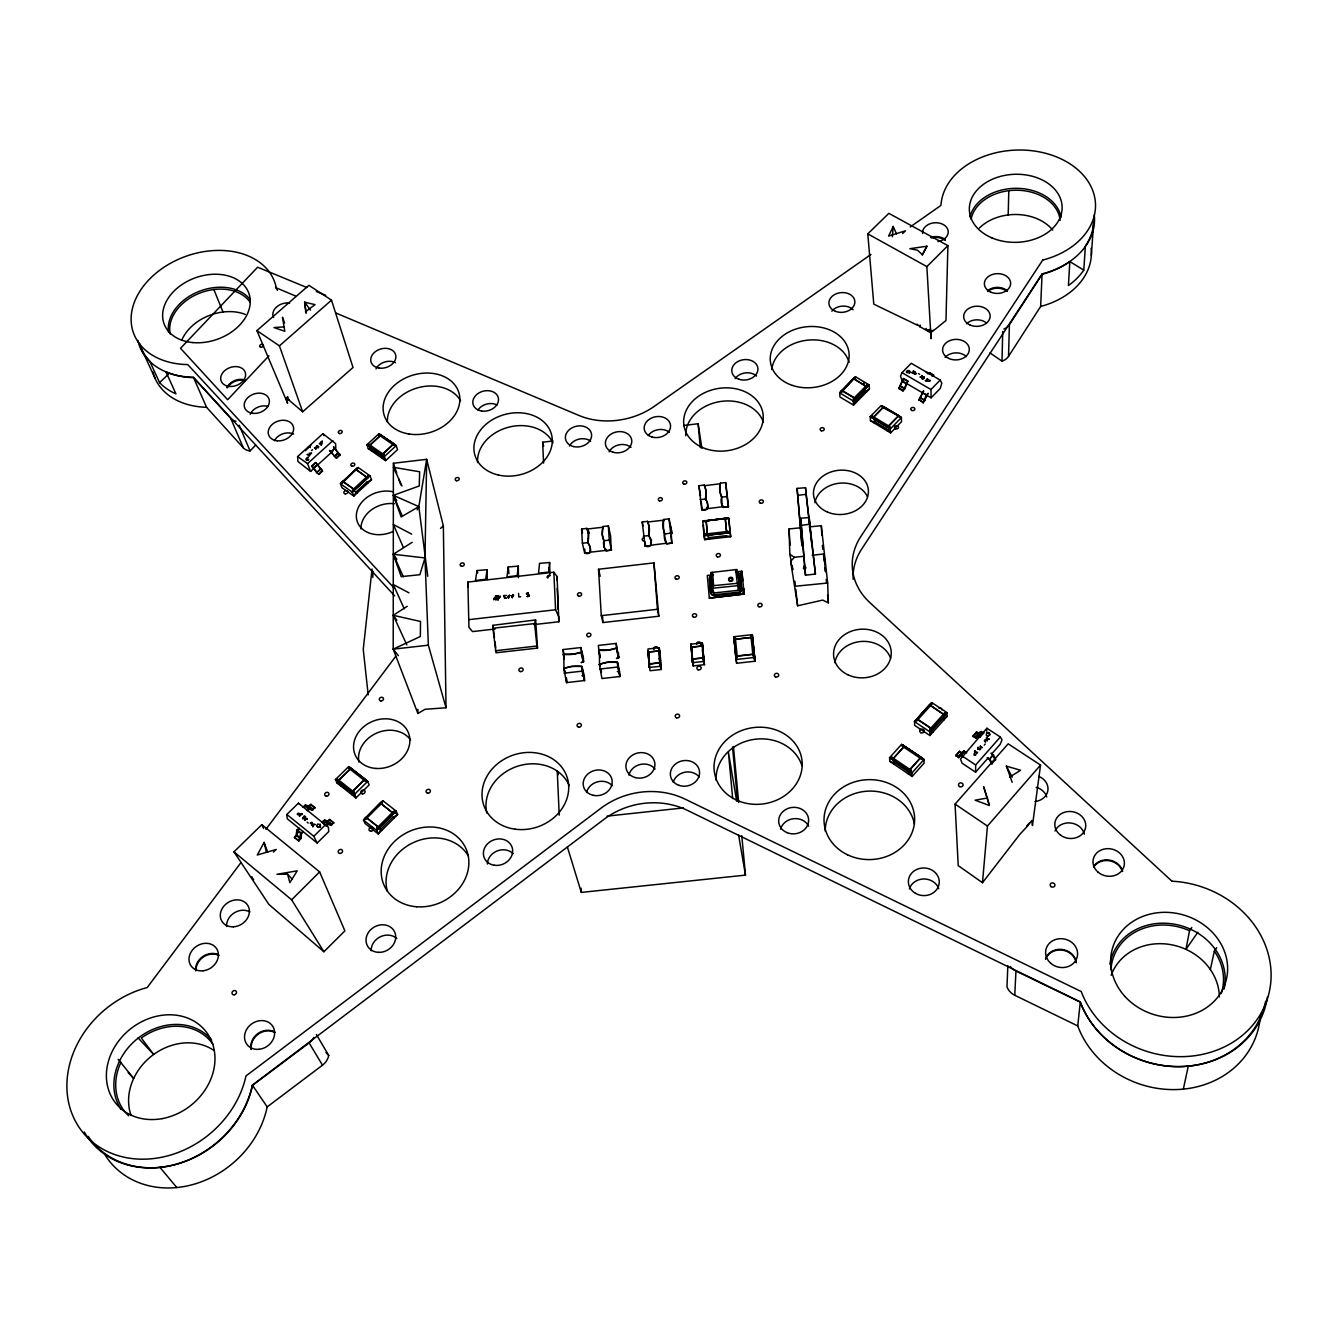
<?xml version="1.0" encoding="UTF-8"?>
<svg xmlns="http://www.w3.org/2000/svg" width="1338" height="1338" viewBox="0 0 1338 1338"><rect width="100%" height="100%" fill="white"/><g stroke="black" fill="none" stroke-linecap="round" stroke-linejoin="round"><path stroke-width="1.5" d="M311.871 822.502L311.905 824.777C311.587 826.282 313.694 820.194 310.199 823.372L312.139 822.552M315.099 447.461C315.768 451.107 316.437 446.675 314.53 447.862M398.406 655.704L393.205 649.164L393.389 463.266L426.671 459.319L443.346 525.867L446.022 707.769L425.049 709.291L417.874 713.489L393.205 649.164L420.349 636.503L420.517 621.468L393.238 615.313L406.836 644.916M692.532 658.597L693.134 665.939L704.474 664.668L702.283 642.892L690.977 644.163L692.532 662.628L704.189 661.424M737.004 573.216L737.004 569.486L710.963 572.53L712.368 592.065L713.957 592.951L738.409 590.309L739.814 588.971L737.807 571.477L739.529 587.466L738.208 574.219L740.048 574.203L741.62 590.108L739.111 592.082L712.903 594.925L710.695 592.818L709.608 577.063L711.699 575.29M887.796 427.157L872.878 417.908L883.816 406.702L898.701 415.616L887.796 427.157L872.878 417.908L883.816 406.702M557.06 580.441L557.076 576.494L553.848 572.212L467.865 582.08L468.919 627.238L472.465 631.586L495.093 629.011M372.817 577.464L372.867 571.008M492.936 628.241L492.953 625.314L535.618 619.946L537.542 648.094L495.963 652.777L492.936 628.241L534.598 623.575L535.618 619.946M706.146 520.817L725.229 518.274L726.701 533.109L707.434 534.999L706.146 520.817L725.229 518.274L726.701 533.109M304.512 819.926L307.155 819.057L305.198 819.274L304.964 820.428M649.064 664.166L648.194 652.024L659.483 650.92L660.336 662.711L649.064 664.166L648.194 652.024L659.483 650.92M493.772 598.788C493.321 602 495.344 596.096 494.107 598.337M898.835 388.505L903.535 378.47L907.85 381.129L904.889 388.672L902.999 390.947L898.835 388.505L903.535 378.47M660.37 666.324L661.323 669.485L659.734 663.999L659.249 647.726L647.977 648.997L650 670.739L661.323 669.485L659.935 651.054L660.169 654.265M986.591 731.133L986.909 728.24L1000.322 737.021L1002.045 739.78L1000.155 744.346L991.96 753.629M983.765 732.856L981.758 732.639L975.837 738.225L973.06 735.95L976.606 731.97L978.697 733.124L980.971 731.535L983.765 732.856L980.068 737.104L978.429 736.619M909.037 770.855L892.496 759.365L904.521 746.069L921.012 757.208L909.037 770.855L892.496 759.365L904.521 746.069M649.599 665.019L648.679 652.308L649.298 667.445L661.072 666.24M989.986 352.931L1002.011 361.143L1002.714 331.506M712.368 592.065L710.963 572.53L712.334 575.909L709.608 577.063M920.059 325.502L919.758 326.572L917.065 324.197L917.082 325.05L873.781 304.144L867.793 233.866L888.85 213.344L947.906 245.623L945.966 320.602C941.618 323.612 932.051 332.945 929.458 332.092L927.97 331.255A1.923 1.472 -3.1 0 0 929.057 331.289L930.646 329.148M1008.2 214.933L1008.802 190.682M1002.011 361.143A12.912 9.918 -1.3 0 0 1008.534 356.36L1009.404 324.666L1042.068 274.307A76.199 56.112 -1.7 0 0 1069.831 261.579L1068.426 285.546A75.229 55.811 -1.6 0 0 1083.78 270.125L1085.386 246.041A76.199 56.112 -1.7 0 0 1093.664 221.673M692.264 659.049L703.554 657.895L702.55 646.087L703.554 657.895L692.264 659.049L691.228 647.207L702.467 645.936L691.228 647.207M534.146 624.562L558.832 621.769L557.076 576.494M919.758 326.572L920.159 325.167L920.059 326.74L926.849 330.603L926.481 329.683L929.074 330.453L930.228 329.198M1007.849 965.568L1006.979 986.825A15.471 13.999 11.4 0 0 1014.773 995.271L1077.742 1025.928A94.965 84.177 18.5 0 0 1178.46 1089.483A94.965 84.177 18.5 0 0 1260.279 1016.98M307.205 454.703L309.546 454.669L308.978 456.107L309.847 455.171L307.339 454.368M599.993 665.889A32.179 2.709 83.7 0 0 599.541 664.568L600.16 664.1A32.279 27.329 -13.8 0 1 616.617 662.26L617.42 662.561A32.196 2.459 83.7 0 1 619.461 671.275L618.842 671.726A32.079 27.228 -13.8 0 0 617.336 671.576M1008.534 356.36L1040.646 306.469L1042.068 274.307M933.606 375.008L933.556 375.861L929.425 372.583L933.606 375.008L932.151 376.246M1014.773 995.271L1015.943 971.02A15.788 14.216 10.4 0 1 1010.223 966.471M1026.731 825.763L1028.136 825.395L1019.606 834.611L982.477 882.712L958.225 865.636L955.064 804.105L1008.166 743.828L1040.546 765.068L1032.468 825.513L1031.765 820.512L1029.19 824.074A2.241 1.957 6.3 0 0 1029.19 823.138M651.171 542.91L651.389 539.314M974.047 754.833L974.064 754.565M930.412 703.721L931.583 704.49L930.412 703.721L931.766 702.601L914.523 721.65L929.793 731.802L929.977 729.126L944.511 713.003L947.053 712.652L947.087 716.399L929.877 735.515L914.64 725.363L914.523 721.65L915.878 719.76L917.048 720.546L931.583 704.49L931.766 702.601L947.053 712.652L929.793 731.802L929.877 735.515L931.884 730.832L942.738 718.757L943.926 719.911M299.344 815.762C299.561 813.855 299.879 818.421 299.679 815.243M302.672 818.438C303.04 816.481 303.09 821.164 303.007 817.936M504.543 598.303L506.349 598.153L504.543 598.186M925.695 394.66L931.114 397.821L930.964 389.525L940.196 380.092L911.228 363.284L902.013 372.666L900.524 376.179L902.264 380.945M1091.34 255.24L1093.631 222.576M854.313 377.684L855.35 378.303L854.313 377.684L855.601 376.848L839.679 392.87L853.259 400.982L853.443 398.657L866.857 385.11L869.182 384.876L869.399 389.057L853.527 405.13L839.963 397.018L839.679 392.87L840.9 391.181L841.953 391.8L855.601 376.848L869.182 384.876L853.259 400.982L853.527 405.13L855.4 401.534L853.443 398.657M892.362 236.776L893.199 226.473L896.51 233.933M982.477 882.712L987.444 826.064L1040.546 765.068M549.617 562.495L548.764 572.045L538.528 573.249L539.532 563.365L549.617 562.495L549.901 574.102M984.617 740.499L985.588 742.138C981.741 738.944 989.535 741.018 986.775 740.182M335.805 448.464L335.587 443.597L322.893 433.696L297.605 456.576L297.906 461.476L310.6 471.411L315.049 467.363M320.367 826.834L320.016 824.241L320.367 826.834L318.059 827.486L316.955 825.529L318.277 824.007A1.856 1.572 -26.9 0 0 316.939 825.998A1.856 1.572 -26.9 0 0 318.845 827.118A1.856 1.572 -26.9 0 0 320.518 825.329M508.741 598.17L508.172 597.116L509.945 595.51M512.471 597.735L511.902 596.681L513.675 595.092M722.453 505.613A30.573 24.636 -7.7 0 0 722.905 506.734L707.25 508.691A30.623 18.08 -4.9 0 0 705.795 499.409L705.695 498.455A30.657 24.636 -10.1 0 0 704.507 485.711L720.229 483.737A30.607 18.214 -6.3 0 0 719.978 484.624M841.769 390.746L853.477 378.604L867.091 386.983L855.35 398.523L841.769 390.746L853.477 378.604L867.091 386.983M1077.742 1025.928L1080.284 1002.078L1015.943 971.02M286.834 814.474L287.235 818.722L317.19 843.024L328.73 831.6L328.462 827.369L298.407 803.168L286.834 814.474L313.828 836.267L317.19 843.024M504.275 596.163L504.761 595.443L504.794 596.731M372.048 569.001L363.25 649.432L368.184 694.84M503.69 596.547L503.941 595.46L503.79 596.731M720.262 483.587L720.195 483.737A30.757 24.72 -7.7 0 0 721.433 496.615L721.55 497.569A30.724 18.147 -6.3 0 0 722.905 506.885L723.022 507.002M294.828 837.889L297.053 835.246L299.043 828.172L296.802 830.145L296.15 835.297L294.427 837.32L298.725 841.067L300.983 838.458L301.635 833.29L303.174 831.433L300.749 833.323L298.725 841.067M518.308 566.108L517.187 575.674L506.968 576.862L508.239 566.961L518.308 566.108L518.425 577.715M493.772 599.223L494.391 598.253M703.136 649.448L702.851 646.237L702.968 659.166L704.474 664.668L703.119 657.41M989.401 739.145L986.273 738.175L986.959 737.288L986.541 739.061L989.317 739.446M381.28 801.914L382.3 802.716L381.28 801.914L382.969 800.743L363.535 820.077L376.714 830.547L377.082 827.854L393.472 811.48L396.165 811.096L397.654 814.558L378.253 833.959L365.107 823.522L363.535 820.077L364.906 818.204L365.926 819.007L382.3 802.716L382.969 800.743L396.165 811.096L376.714 830.547L378.253 833.959L380.828 829.577L377.082 827.854M356.644 468.4L357.564 469.036L356.644 468.4L358.183 467.514L340.471 483.787L352.346 492.167L352.68 489.825L367.616 476.06L370.074 475.793L371.479 479.74L353.801 496.08L341.943 487.718L340.471 483.787L341.725 482.115L342.628 482.75L358.183 467.514L370.074 475.793L352.346 492.167L353.801 496.08L356.142 492.417L352.68 489.825M487.065 569.704L485.661 579.304L475.475 580.475L477.014 570.557L487.065 569.704L487.283 579.571M509.577 595.377L507.871 596.664L509.577 595.377L508.507 596.112M513.29 594.942L511.601 596.23L513.29 594.942L512.237 595.694M974.984 751.287L976.205 751.906M508.356 598.069L509.109 596.246M512.086 597.634L512.839 595.811M737.857 594.223L742.724 593.671L743.594 588.302L744.162 594.055L709.324 598.153L707.284 575.44L713.388 574.704M914.272 373.67L916.547 373.386L915.159 374.255C912.165 373.837 916.965 370.927 914.523 372.583M427.725 576.277L418.827 506.6L426.671 459.319L424.982 557.946L428.361 645.184L446.022 707.769M603.923 540.769L603.973 546.807L606.131 550.754L611.499 550.052L609.242 540.117L608.355 525.934L603.037 526.503L602.267 534.715L603.923 540.769L609.242 540.117M916.798 719.125L929.509 704.808L944.795 715.161L932.068 728.976L916.798 719.125L929.509 704.808L944.795 715.161M1191.79 927.485L1189.532 930.746L1185.953 949.361L1197.845 932.218M602.669 528.41L603.037 526.503M705.527 499.057L706.012 490.745L704.223 485.042L698.938 485.711L701.748 509.761C709.792 512.404 708.354 502.837 705.527 499.057L700.209 499.643M924.441 377.299L923.488 376.714L924.324 377.483M928.037 379.373L927.067 378.788L927.903 379.557M986.909 728.24L960.433 759.114L962.189 763.262L975.569 772.193L975.653 764.985L1000.322 737.021M707.685 506.55L707.133 509.209L701.748 509.761M648.596 535.601L649.214 527.155L647.542 521.352L642.207 522.004L645.15 546.172C653.345 548.848 651.589 539.264 648.596 535.601L643.244 536.187M526.336 593.554C529.112 596.781 528.845 595.276 526.637 594.156M1183.344 1089.115L1188.278 1066.135M1210.355 969.548L1214.335 951.134L1216.71 947.705M587.7 542.643L588.469 534.197L586.897 528.376L581.595 529.045L582.381 543.228L584.656 553.129C593.135 556.006 590.694 546.071 587.7 542.643L582.381 543.228M720.346 483.169L719.861 491.23L721.7 497.167L722.119 505.664L723.172 507.37L728.524 506.667L725.648 482.583L720.346 483.169L719.811 485.109M663.28 521.385L663.732 519.462L669.067 518.893L670.94 528.828L671.81 543.128L666.709 543.746C664.033 536.287 662.762 527.607 663.732 519.462M906.528 372.064L908.736 370.977L910.074 372.516L908.837 373.068A1.689 1.305 -3.4 0 0 909.807 371.446A1.689 1.305 -3.4 0 0 907.85 370.593A1.689 1.305 -3.4 0 0 906.528 372.064L907.164 372.917L906.662 371.546M650.586 545.603L645.15 546.172M902.999 390.947L907.85 381.129L903.518 379.256M590.058 552.611L584.656 553.129M975.736 752.274L974.85 751.471M979.265 748.444L978.479 749.012L978.045 747.842M564.084 659.433L562.93 649.566L580.792 647.559L583.284 656.991L583.435 661.858L581.328 662.628M599.993 657.61L598.303 645.434L616.199 643.427L618.658 657.761L616.55 658.53M918.989 400.346L923.672 390.847L918.922 399.61L923.203 402.805L928.221 393.322L926.281 394.861L923.203 402.805M703.671 659.082L703.888 661.357L702.283 642.892L702.968 659.166M924.006 378.403L921.798 378.386L922.467 378.888M927.585 380.494L925.562 380.661M565.456 673.365A32.145 3.194 83.7 0 0 564 668.682L563.766 654.366A31.66 26.258 -14.5 0 0 580.307 652.543L581.11 652.827A31.56 2.843 83.6 0 0 583.351 661.557L582.749 662.009A31.46 26.175 -14.6 0 1 581.294 662.477M660.437 663.916L660.638 666.19L659.249 647.726L659.734 663.999M599.541 664.568L599.357 650.251A31.677 26.325 -13.3 0 0 615.748 648.412L616.55 648.696A31.577 2.358 83.6 0 0 618.574 657.46L617.972 657.911A31.476 26.225 -13.3 0 1 616.517 658.38M664.668 533.327L664.618 533.16A30.958 25.104 -9.6 0 1 663.581 520.181L647.809 522.021A30.874 25.004 -12.1 0 1 648.779 534.999L648.897 535.953A30.841 17.862 -3.8 0 1 650.686 545.101L650.72 544.934A30.674 24.92 -12.1 0 0 651.338 540.117M318.21 447.377L317.29 446.909M1028.788 823.623L1027.634 825.161M707.217 508.791L707.267 508.54A30.473 24.552 -10.1 0 0 707.501 507.353M713.957 592.951L712.468 588.252L713.572 585.643L712.636 572.38M977.911 748.026L978.797 748.828M303.392 816.899C304.529 814.625 306.92 818.856 305.081 816.381L303.793 816.464M300.063 814.223C301.201 811.949 303.592 816.18 301.752 813.688L300.465 813.788M930.378 329.817C929.542 333.028 924.09 328.328 929.074 330.453M893.199 226.473L888.616 236.073L905.508 230.788L902.565 233.548M499.693 596.932L498.188 599.039L499.693 596.932L498.137 597.116L498.254 599.775L498.137 597.116M922.3 255.023L926.916 246.225L909.84 248.701L917.467 250.189L922.35 254.672L926.916 246.225M417.122 509.845L418.827 506.6L393.355 495.328L401.149 516.953L418.827 506.6M267.684 852.122L264.104 842.438L257.264 855.015L276.213 849.429L273.387 852.055M508.089 597.333L509.544 595.895M511.818 596.899L513.274 595.477M310.416 454C314.045 451.424 308.76 454.167 309.613 453.733M590.493 550.704A30.64 24.837 -14.1 0 1 590.209 551.908L590.108 552.209A30.807 17.795 -2.7 0 0 588.018 542.994L587.85 542.191A30.824 24.904 -14 0 0 587.165 529.045L602.869 527.222A30.891 25.021 -11.6 0 0 603.672 540.218L603.789 541.171A30.858 17.879 -4 0 0 605.846 550.269L605.897 550.102A30.69 24.954 -11.6 0 1 605.478 548.965M369.071 444.433L368.284 445.671L366.93 444.734L378.871 433.796L380.226 434.733L379.172 435.168L378.871 433.796L396.215 445.654L397.553 449.635L385.628 460.64L368.318 448.715L366.93 444.734L369.071 444.433L383.672 454.485L385.628 460.64C381.899 453.398 371.763 452.562 369.071 444.433L368.151 445.27M318.36 447.226L317.725 446.591M321.337 444.551L320.401 444.065M337.812 779.368L336.959 780.723L335.47 779.552L348.7 766.59L350.188 767.744L349.017 768.397L348.7 766.59L367.616 781.392L369.171 784.888L355.958 797.95L337.092 783.065L335.47 779.552L337.812 779.368L353.75 791.929L355.958 797.95C352.145 789.721 341.675 787.647 337.812 779.368L336.791 780.372M872.644 416.335L871.824 417.607L872.644 416.335L889.686 426.521L890.64 432.893L870.453 420.784L870.235 416.653L881.173 405.514L901.394 417.54L901.528 421.687L890.64 432.893L887.73 429.381L874.985 421.738L872.644 416.335L870.235 416.653L890.472 428.762L901.394 417.54L881.893 406.903L882.729 406.05M892.245 757.475L891.342 758.863L892.245 757.475L911.128 770.27L912.131 776.492L889.77 761.322L889.586 757.676L901.578 744.413L903.317 745.233L902.397 746.253L901.578 744.413L923.989 759.499L924.09 763.145L912.131 776.492L908.903 772.294L894.771 762.727L892.245 757.475L889.586 757.676L911.998 772.862L923.989 759.499L922.2 757.927L921.28 758.947L902.397 746.253L903.317 745.233M925.344 380.544L927.318 380.996M1042.687 260.124L860.836 536.521A71.014 58.22 -1.8 0 0 869.917 602.669L1171.887 881.157M663.681 519.897L663.648 519.93A30.791 18.013 -5.1 0 0 663.414 520.9M740.65 572.948L741.854 571.226L735.749 571.978M929.793 731.802L931.164 729.912L929.977 729.126L931.164 729.912M853.259 400.982L854.497 399.293M376.714 830.547L378.102 828.657M352.346 492.167L353.6 490.477M650.586 545.235L666.508 543.245A30.757 25.021 -9.6 0 1 666.023 541.99M240.924 862.642L147.213 987.528A96.152 81.284 -39 0 0 66.883 1086.473A96.152 81.284 -39 0 0 148.133 1159.026A96.152 81.284 -39 0 0 245.991 1075.936L600.929 808.236A75.162 66.766 -14.4 0 1 685.156 799.171L1081.238 991.542A98.56 86.702 17.1 0 0 1195.587 1055.598A98.56 86.702 17.1 0 0 1270.381 964.531A98.56 86.702 17.1 0 0 1172.038 881.207M265.911 829.343L395.847 656.172M984.484 740.867L985.454 739.864M991.609 764.015L989.367 759.415L992.712 755.05L991.04 753.16L993.448 754.883L995.873 759.75M314.764 807.466L312.858 809.055L309.195 808.169L307.255 810.661L309.128 809.306L312.54 810.243L314.764 807.466L310.884 804.355L308.894 805.944L305.265 805.024L302.99 807.165L304.964 806.212L308.643 807.098L312.54 810.243M498.89 597.969L499.643 597.032L498.154 597.183M590.075 552.209L605.98 550.386M603.02 526.938L602.97 526.988A30.724 17.963 -4 0 0 602.769 527.925M753.896 658.513L755.134 661.206L752.274 634.664L750.986 636.219L752.926 655.403L754.599 657.426L755.134 661.206L736.636 663.263L735.833 657.309L737.255 657.142L735.398 637.975L733.86 636.721L733.977 638.126L735.398 637.975L734.027 638.51M321.488 444.4L320.852 443.764M955.834 755.301L958.61 757.592L964.531 752.006L966.688 752.759L964.079 750.886L957.991 756.488L955.834 755.301L959.413 751.287L961.52 752.458M312.038 466.694L315.634 462.563L322.558 471.06L318.879 474.405L316.688 472.649L311.754 465.925L315.634 462.563L322.558 471.06M992.344 763.881L989.852 758.981L993.448 754.883M973.06 735.95L975.168 737.121L978.697 733.124M975.569 772.193L987.862 758.278M992.796 762.66L995.204 759.951L992.712 755.05M957.991 756.488L964.079 750.886M975.753 754.716L974.532 755.318L975.753 754.716L974.215 753.679M984.266 745.115L985.236 744.012M944.695 714.776L932.068 728.976L916.881 718.707M955.917 756.054L959.413 751.287M973.127 736.72L976.606 731.97M975.168 737.121L980.971 731.535M975.837 738.225L979.433 734.194L976.673 732.722M908 773.682L908.92 772.662M910.208 771.29L911.128 770.27L910.225 771.658L911.998 772.862M958.61 757.592L961.035 754.883M893.868 764.098L894.771 762.727M909.004 770.387L921.012 757.208L904.505 746.387M268.905 355.858L227.661 399.728L180.513 348.298L257.632 267.199L306.854 287.536M313.694 468.149L317.139 464.503M331.389 452.027L334.818 448.414L333.413 446.775L340.187 454.953L336.54 458.298L329.549 450.521L336.54 458.298M583.435 661.858L583.284 656.991M298.424 813.303L297.956 813.22M974.582 752.558C976.188 749.23 973.479 751.27 975.168 752.742M977.643 749.113C979.817 745.634 976.339 747.741 978.229 749.297M152.95 372.081A72.737 53.487 -20 0 0 206.554 407.287L243.315 447.829A12.577 9.533 -20.6 0 0 250.072 450.939L255.709 445.069M618.658 657.677L618.457 652.911M809.206 526.904L821.315 525.683L827.67 583.034L828.322 602.853L822.736 600.093L797.615 605.796L790.641 561.274L794.471 557.31L804.322 556.19M931.114 397.821L940.313 388.355L941.818 383.203L940.196 380.092M866.991 386.548L855.35 398.523L841.819 390.278M888.85 427.374L889.686 426.521L888.867 427.792L890.472 428.762M886.91 430.652L887.746 429.782M366.094 817.535L380.293 803.001L393.623 813.638L379.156 827.704L366.094 817.535L380.293 803.001L393.623 813.638M874.166 423.009L874.985 421.738M928.555 381.146L930.328 380.711L929.626 380.059M351.877 792.497L364.99 779.151L351.024 768.229L337.828 781.225L351.877 792.497L337.828 781.225L351.024 768.229M393.372 813.287L379.156 827.704L366.01 817.133M925.344 329.365L926.281 328.412M855.383 401.116L865.418 390.964L866.489 392.001M930.93 332.543L933.104 330.319L930.947 332.092L931.031 338.698L926.866 266.613L947.906 245.623M913.369 370.827L913.285 372.834L911.513 372.482L913.168 372.834L913.77 370.827M887.746 426.638L898.701 415.616L883.816 407.087M380.678 829.226L392.92 816.966L394.091 818.12M323.896 951.736L291.634 899.805L319.631 871.908L261.847 824.66L233.966 851.838L268.905 904.438L323.896 951.736L344.886 930.863L319.631 871.908M923.521 378.018L922.501 378.554L923.12 377.701M926.08 380.644L926.716 379.791M352.73 792.932L353.75 791.929L352.73 792.932L354.386 794.471L367.616 781.392L365.96 779.853L364.956 780.857L349.017 768.397L350.021 767.393M352.479 795.19L353.5 794.187M313.828 836.267L325.418 824.844M340.554 785.791L341.407 784.436M297.856 814.691C296.233 812.166 298.157 816.565 299.177 813.387M313.059 826.834L313.46 824.325L315.333 824.643L313.56 824.308L312.624 826.633M351.71 792.046L364.99 779.151L351.175 768.53M235.973 421.303A12.795 9.6 -20.4 0 1 230.772 418.443L193.575 377.634A73.975 53.838 -19.8 0 1 165.996 371.897L175.93 393.874A73.055 53.587 -19.9 0 1 159.59 382.651L168.454 374.138M381.966 455.104L393.824 443.764L381.012 434.984L369.087 445.989L381.966 455.104L369.087 445.989L381.012 434.984M318.845 446.608L317.909 448.029L318.277 446.206M321.906 443.647L321.036 445.203L321.404 443.38M301.669 814.089L300.849 815.11M304.997 816.765L304.178 817.802M342.812 481.647L355.741 469.337L367.749 477.95L354.57 489.691L342.812 481.647L355.741 469.337L367.749 477.95M334.634 456.241L338.246 452.846M367.515 477.532L354.57 489.691L342.729 481.195M320.635 468.986L316.989 472.364L311.754 465.925M726.584 518.04L726.701 519.144L726.584 518.04L728.708 518.207L730.13 532.708L704.056 535.718L705.946 533.962L727.905 531.437L730.13 532.708L730.699 536.672L704.691 539.666L704.056 535.718L702.734 521.201L728.708 518.207L730.699 536.672L725.748 535.702L709.307 537.592L705.946 533.962L706.113 535.484L705.946 533.962M382.752 455.338L383.672 454.485L382.752 455.338L384.257 456.676L396.215 445.654L394.71 444.316L393.79 445.169L379.172 435.168L380.092 434.332M382.434 458.432L383.337 457.596M356.008 492.033L367.181 481.713L368.234 482.734M331.423 451.458L335.102 448.079M371.496 450.906L372.282 449.668M310.6 471.411L307.556 463.634L332.861 440.62M318.009 464.671L332.844 451.157M322.324 470.357L318.879 474.405M336.323 457.579L339.969 454.268M307.171 448.682L310.868 445.32M311.52 450.588L312.523 449.685M321.22 441.808L322.358 441.289L321.22 441.808L322.358 442.61M316.688 472.649L320.401 469.27M440.52 528.426L443.346 525.867M310.316 447.494L308.827 446.641L305.532 450.739M381.815 454.619L393.824 443.764L381.146 435.352M314.079 468.016L317.808 464.654M334.349 456.542L338.029 453.214L340.187 454.953M312.189 824.425L311.336 824.944M287.018 398.49L289.359 400.112L286.198 397.721L302.672 411.786L353.015 367.482L331.49 300.147L308.877 285.329L256.913 330.603L287.586 403.34L286.198 397.721L287.018 398.49L287.503 396.566L288.071 397.553M302.672 411.786L279.425 345.873L331.49 300.147M981.724 747.825C979.901 744.948 980.47 747.373 982.293 747.34M324.549 820.094L331.74 824.158L333.63 822.586L329.717 819.425L327.777 821.014L324.549 820.094L321.789 821.967L326.154 825.797L328.027 824.459L331.389 825.362L333.63 822.586M945.682 713.79L944.511 713.003L945.698 714.158L947.053 712.652M929.425 372.583L927.936 373.804L926.13 371.88L930.378 374.339M308.643 807.098L310.884 804.355M326.154 825.797L321.789 821.967L327.442 822.184L329.717 819.425M252.397 1085.118L603.956 819.358A74.527 66.398 -14.5 0 1 687.481 810.393L1080.134 1001.844M105.267 1155.279A92.707 79.076 -40 0 0 194.88 1183.963A92.707 79.076 -40 0 0 267.182 1106.911L322.508 1065.182A15.253 13.347 -35.8 0 0 328.747 1055.498L316.387 1034.491M88.275 1136.414A94.63 80.23 -39.3 0 0 179.593 1163.358A94.63 80.23 -39.3 0 0 252.531 1085.335L309.128 1042.904A15.554 13.531 -35 0 0 313.945 1037.368M305.415 311.821L315.049 304.646L304.646 302.171L306.051 313.393M396.165 811.096L394.643 812.618L393.472 811.48L397.654 814.558L393.071 817.317M870.954 254.471L654.065 406.501A65.244 50.309 -11.3 0 1 578.969 415.466L335.721 312.941M910.225 226.942L940.965 205.4A77.303 56.648 -1.8 0 1 1012.18 150.291A77.303 56.648 -1.8 0 1 1093.966 194.278A77.303 56.648 -1.8 0 1 1042.787 260.057M325.803 825.145L328.496 823.271M867.91 385.729L866.857 385.11L867.927 386.147L869.182 384.876M407.22 606.298L393.238 615.313L396.851 620.23M979.884 749.865L980.687 748.812L979.433 749.497M976.824 753.311L977.626 752.257L976.389 752.943M403.307 576.812L393.305 554.266L424.982 557.946L419.864 574.721L401.216 576.628L393.305 554.266L412.171 542.325M942.755 719.125L947.087 716.399L943.691 714.158M710.679 597.3L709.324 598.153L744.162 594.055L741.854 571.226L742.841 580.809M1009.538 777.144L1020.576 770.253L1006.393 766.139L1012.18 782.295M915.259 372.148L914.172 373.302M584.338 675.924L584.539 680.624L581.829 666.441L571.393 666.391L563.783 668.465L566.559 682.614L584.305 680.557M865.435 391.382L869.399 389.057M368.535 476.696L367.616 476.06L370.074 475.793M367.314 482.098L371.479 479.74M320.117 443.095L319.264 443.815L320.418 443.229M316.989 445.922L316.169 446.457L317.29 446.056M923.655 378.855L922.484 378.888M987.628 732.505L986.39 733.124L988.966 732.99L989.769 734.98L987.544 736.268L986.156 734.713A1.89 1.622 2.7 0 0 988.481 735.649A1.89 1.622 2.7 0 0 989.735 733.759A1.89 1.622 2.7 0 0 987.628 732.505L988.966 732.99M340.471 483.787L342.628 482.75L341.725 482.115M839.679 392.87L841.953 391.8L840.9 391.181M691.144 646.204L690.977 644.163L692.532 662.628L692.315 660.353M307.64 460.038L308.794 459.503L306.653 460.356L306.302 458.733L308.409 457.646C308.158 455.924 305.097 459.653 306.653 460.356M363.535 820.077L365.926 819.007L364.906 818.204M929.392 381.33L929.609 381.263M914.523 721.65L917.048 720.546L915.878 719.76M583.569 661.758L580.792 647.559M527.841 592.801C524.981 592.483 532.959 596.397 527.122 596.514M402.387 516.284L393.355 495.328L419.262 485.962L419.647 471.779L393.389 467.296L402.019 485.962M709.307 537.592L704.691 539.666L703.37 525.165M599.357 664.334L606.967 662.26L617.437 662.31L619.946 676.526L601.933 678.517L599.357 664.334L599.876 666.458M704.056 535.718L706.046 535.083M922.467 375.995C919.423 377.299 921.882 377.032 921.966 375.61M985.738 739.847L987.394 740.884M581.077 652.208L573.45 654.065L563.114 654.215M616.199 643.427L616.534 648.06L608.907 649.934L598.538 650.101M301.502 813.972L300.498 814.708M304.83 816.648L303.826 817.401M647.676 521.753L647.843 521.853A30.707 17.946 -3.8 0 1 648.361 522.656M587.031 528.778L587.215 528.878A30.674 17.879 -2.7 0 1 589.322 533.344M987.628 797.966L975.101 800.191L989.3 805.476L983.664 786.761L989.468 805.142M671.81 543.128L669.067 518.893M728.524 506.667L723.172 507.37L722.47 505.781M611.499 550.052L606.131 550.754L605.512 549.132M672.094 543.077L666.709 543.763L666.04 542.141M735.766 656.473L754.247 654.115L752.474 637.289L734.094 639.397L735.766 656.473L734.094 639.397L752.474 637.289M726.567 532.641L707.434 534.999L706.146 520.415M721.7 497.167L727.019 496.515M797.682 495.344L806.078 494.324L805.509 487.718L797.097 488.387L801.964 545.687L797.097 488.387M670.221 533.076L664.735 534.13A30.925 17.929 -5.1 0 0 666.424 543.295L666.558 543.395M805.476 575.189L801.278 525.316L809.741 524.295L809.172 517.572L800.693 518.241L805.476 575.189L815.427 574.052L806.078 494.324M543.579 463.065L542.659 442.209L553.012 440.971M683.601 425.484L698.118 423.761L701.898 448.364M728.708 518.207L702.734 521.201L704.825 521.686L704.725 520.566M598.538 569.252L653.931 562.897L658.814 616.233L602.92 622.555L601.28 615.664L598.538 569.252L600.177 576.26M812.199 555.287L824.007 553.932L825.546 571.594M497.552 596.815L497.502 595.795L495.378 596.046L495.478 599.658M497.552 597.183L497.619 599.859L497.569 597.25M520.75 596.765L518.743 596.999L518.609 593.386M468.635 619.661L555.588 609.777L558.983 617.286M739.078 589.991L742.322 589.623M601.28 615.664L657.443 609.292L658.814 616.233M495.394 650.736L536.906 646.02L537.542 648.094M393.205 649.164L428.361 645.184M736.636 663.263L733.86 636.721L752.274 634.664L754.599 657.426L736.067 659.5L737.255 657.142L735.833 657.309M752.408 636.068L750.986 636.219L752.458 636.436L752.274 634.664M648.077 650.786L649.298 667.445L649.114 665.187M659.366 649.532L659.249 647.726M702.417 644.699L702.283 642.892M691.846 650.72L690.977 644.163M564.067 673.181L582.03 671.158L584.539 680.624M599.675 669.05L617.688 667.026L619.946 676.526M754.364 655.235L752.926 655.403L754.364 655.235L754.599 657.426M619.695 671.793L619.711 676.459M753.277 657.159L754.699 656.991M607.017 816.13L683.467 807.918M567.362 846.937L581.311 892.413L745.483 875.119L741.787 835.698M649.064 663.882L660.336 662.711L659.4 650.753M712.468 588.252L738.359 585.592L739.814 588.971M735.766 656.005L754.247 654.115M791.36 561.927L789.838 554.333L789.019 528.945L801.128 527.724M794.822 586.278L827.67 583.034M713.572 585.643L737.322 583.318L738.409 590.309M527.155 596.514C532.808 596.296 524.362 593.018 528.343 592.701M284.007 326.907L273.956 327.542L284.81 331.289L282.502 317.29L284.609 322.976M287.57 874.166L276.933 874.283L297.203 870.854L289.844 882.645L287.57 874.166L292.37 879.384M310.667 453.983L309.195 453.181M506.048 595.326L506.416 595.477M728.023 532.557L727.905 531.437L728.023 532.557L730.13 532.708M926.448 380.778L927.1 380.109M367.616 781.392L364.956 780.857L365.96 779.853M923.989 759.499L921.28 758.947L922.2 757.927M396.215 445.654L393.79 445.169L394.71 444.316M901.394 417.54L898.935 417.021L899.772 416.168M742.724 593.671L744.162 594.055M870.453 420.784L875.002 422.156M368.318 448.715L372.416 450.053M870.235 416.653L871.807 417.188M889.77 761.322L894.788 763.078M337.092 783.065L341.575 784.787M316.303 291.45L325.77 295.363M276.33 287.904L295.497 295.982M889.586 757.676L891.325 758.495M902.18 381.113L906.512 383.203M922.384 392.937L926.766 395.061M989.852 758.981L987.21 757.676L989.367 759.415M411.686 534.146L393.339 524.529L403.273 547.259M408.976 592.851L393.272 584.522L404.227 608.757M959.497 752.023L962.239 753.528M867.793 233.866L926.866 266.613M961.169 756.037L962.825 756.957L960.45 754.966M920.36 397.854L924.608 400.246M977.359 735.566L980.068 737.104M900.19 386.046L904.371 388.455M918.52 373.603L919.658 374.272M902.013 372.666L930.964 389.525M922.016 392.369L926.281 394.861M905.876 383.053L922.099 392.552M918.922 399.61L923.12 402.086M900.708 386.197L904.889 388.672M898.751 387.752L902.916 390.211M901.595 381.062L905.793 383.554M920.862 398.038L925.093 400.547M855.4 401.534L856.454 402.153M1069.915 261.629L1083.78 270.125M789.838 554.333L794.471 557.31M931.884 731.2L933.054 731.97M962.239 756.003L975.653 764.985M256.913 330.603L279.425 345.873M955.064 804.105L987.444 826.064M366.93 444.734L384.257 456.676M297.605 830.463L301.635 833.29M356.142 492.417L357.062 493.053M297.605 456.576L307.556 463.634M304.964 806.212L309.128 809.306M323.813 821.348L328.027 824.459M308.894 805.944L312.858 809.055M296.15 835.297L300.08 838.408M335.47 779.552L354.386 794.471M380.828 829.577L381.848 830.38M327.777 821.014L331.74 824.158M311.135 805.075L315.015 808.202M329.951 820.161L333.881 823.305M305.265 805.024L309.195 808.169M327.442 822.184L331.389 825.362M307.121 822.168L308.192 823.021M296.802 830.145L300.749 833.323M297.053 835.246L300.983 838.458M294.427 837.32L298.324 840.498M233.966 851.838L291.634 899.805M298.407 803.168L299.812 804.372M737.773 572.263L740.048 574.203M929.977 729.126L931.884 730.832M325.954 1052.521L328.747 1055.498M138.098 1037.937L153.669 1054.461L141.31 1038.02A55.51 47.064 -39.1 0 1 213.043 1044.426M118.179 1059.311L133.683 1078.461L128.18 1072.541M394.442 588.369L187.755 364.588A75.028 54.34 -19.8 0 1 131.509 313.36A75.028 54.34 -19.8 0 1 202.54 251.879A75.028 54.34 -19.8 0 1 276.28 287.837M193.341 377.333L394.643 595.845M704.357 485.46L704.457 485.577A30.49 18.163 -4.9 0 1 704.992 486.363M159.958 1167.355L176.783 1187.542M586.897 528.376L587.75 529.447M647.542 521.352L648.345 522.422M310.466 310.098L304.646 302.171L305.984 312.373M393.305 554.266L396.851 559.334M704.223 485.042L704.975 486.146M252.531 1085.335L267.182 1106.911M334.818 448.414L338.029 453.214M393.355 495.328L396.734 500.395M322.893 433.696L324.097 435.603M309.128 1042.904L322.508 1065.182M1006.393 766.139L1012.214 777.177M141.376 348.566L155.074 378.32M159.59 382.651L149.488 360.658A73.975 53.838 -19.8 0 1 139.537 343.381M261.847 824.66L263.536 828.456M193.575 377.634L206.554 407.287M230.772 418.443L243.315 447.829M239.218 425.283L250.072 450.939M213.863 289.526L222.994 312.005M393.389 463.266L396.734 473.083M398.741 478.971L400.748 484.858M558.398 774.585L557.244 770.705L559.217 815.177M616.534 648.06L618.792 657.66M477.014 570.557L477.716 572.932M564.402 670.589L565.037 672.847M508.239 566.961L508.975 573.651M562.93 649.566L563.934 653.345M542.659 442.209L543.663 446.24M790.641 561.274L792.531 569.202M669.937 523.375L672.345 533.494M264.104 842.438L266.446 852.273M581.595 529.045L582.515 532.992M608.355 525.934L610.596 535.802L611.215 550.102M659.467 654.349L660.052 662.226M792.129 565.723L792.899 569.52M642.207 522.004L642.976 525.985M693.552 662.511L693.134 665.939L691.579 647.508M702.433 649.532L702.768 653.429M738.576 834.828L745.483 875.119M736.669 801.178L728.39 752.056L732.672 798.535M698.938 485.711L700.493 495.796M733.86 636.721L734.445 640.534M725.648 482.583L728.24 506.717M811.815 544.549L805.509 487.718M815.427 574.052L809.172 517.572M804.054 565.673L804.539 569.704M735.632 569.603L737.322 583.318M492.953 625.314L494.475 637.657M494.993 641.755L495.746 647.927M822.335 545.335L822.82 549.366M823.539 555.404L824.258 561.458M824.977 567.496L825.462 571.527M534.598 623.575L536.906 646.02M794.889 581.21L795.341 585.308M795.792 589.406L797.615 605.796M566.978 682.581L566.325 677.914L566.559 682.614M725.798 536.103L725.915 537.224M701.296 502.018L702.065 509.711M733.425 746.47L738.676 802.482M732.538 747.206L737.572 801.044M709.374 537.993L709.475 539.114M698.118 423.761L700.309 447.578M826.232 579.404L826.583 583.318M827.62 595.042L828.322 602.853M800.693 518.241L801.278 525.316M645.167 542.191L645.485 546.121M653.931 562.897L657.443 609.292M789.019 528.945L790.089 545.185M467.865 582.08L468.183 587.114M584.739 549.165L584.99 553.079M602.585 616.801L602.92 622.555M617.437 662.31L617.688 667.026M821.315 525.683L821.816 535.518M581.11 888.231L581.311 892.413M557.244 588.536L558.23 609.292M558.632 617.604L558.832 621.769M553.848 572.212L555.588 609.777M581.829 666.441L582.03 671.158M497.502 595.795L497.535 596.731M496.03 595.962L496.147 600.026M417.857 709.324L417.874 713.489M564 668.682L564.603 668.231A32.263 27.262 -15.2 0 1 581.026 666.391L581.829 666.692A32.162 2.96 83.7 0 1 584.087 675.372L583.468 675.824A32.045 27.161 -15.3 0 0 581.98 675.673M1265.648 1001.159A96.988 85.532 17.5 0 1 1178.561 1066.637A96.988 85.532 17.5 0 1 1080.284 1002.078A97.674 86.134 17.5 0 0 1181.354 1066.57A97.674 86.134 17.5 0 0 1267.42 997.061M1110.958 969.899A56.865 50.158 17.3 0 1 1189.532 930.746M1214.335 951.134A56.865 50.158 17.3 0 1 1221.26 993.515M1045.614 959.145A15.905 14.266 12.5 0 1 1061.904 950.08A15.905 14.266 12.5 0 1 1076.254 962.674M1093.782 866.89A15.638 13.648 11.1 0 1 1109.286 860.769A15.638 13.648 11.1 0 1 1122.348 871.406M1111.142 975.352A55.995 49.573 18 0 1 1172.138 944.896A55.995 49.573 18 0 1 1219.37 996.977M128.665 1115.808A55.51 47.064 -39.1 0 1 120.955 1062.305M251.327 1049.176A15.638 13.531 -36.3 0 1 258.234 1034.157A15.638 13.531 -36.3 0 1 274.641 1032.401M196.017 970.418A15.287 12.912 -34.2 0 1 203.66 956.837A15.287 12.912 -34.2 0 1 219.064 955.483M131.057 1115.424A54.657 46.562 -39.6 0 1 151.947 1055.749A54.657 46.562 -39.6 0 1 214.314 1050.715M1091.106 248.316A74.895 55.711 -1.5 0 1 1040.646 306.469M1009.404 324.666A13.146 10.002 -1.5 0 1 1003.901 329.064M971.104 219.198A44.773 32.998 -1.8 0 1 1017.114 190.23A44.773 32.998 -1.8 0 1 1060.097 220.419M931.683 237.98A12.761 9.5 -3.4 0 1 945.247 240.472M987.645 291.483A13.062 9.868 -1.7 0 1 1006.996 291.416M979.399 228.029A44.204 32.814 -1.6 0 1 1052.755 230.119M170.227 333.982A43.468 31.66 -19.8 0 1 199.563 293.189A43.468 31.66 -19.8 0 1 250.223 302.371M227.46 387.803A12.711 9.483 -20.2 0 1 244.854 380.644M181.751 340.27A42.933 31.51 -19.9 0 1 245.356 314.43M563.9 657.443A31.543 3.094 83.6 0 1 563.348 654.834M600.862 669.268A32.179 2.709 83.7 0 1 601.481 672.178M600.16 657.142A31.56 2.609 83.6 0 1 598.738 650.703M736.987 572.948A4.198 3.462 -8.3 0 1 740.566 575.925L741.888 589.172A4.215 3.479 -8.3 0 1 738.058 593.119L715.061 595.728A4.198 3.479 -9.1 0 1 710.562 592.734L709.357 579.488A4.181 3.445 -9.1 0 1 712.284 575.775M252.313 1085.252A95.316 80.782 -39.3 0 1 175.947 1164.294A95.316 80.782 -39.3 0 1 84.294 1131.998M193.241 377.283A74.493 54.189 -19.8 0 1 137.881 340.37M275.528 287.068A74.493 54.189 -19.8 0 1 277.418 290.313M1094.25 214.766A76.734 56.48 -1.7 0 1 1042.168 273.889L861.622 549.165A70.446 57.952 -1.7 0 0 853.159 579.287M121.139 1109.486A57.116 48.436 -39.1 0 1 138.583 1037.786A57.116 48.436 -39.1 0 1 211.588 1039.91M1109.904 964.246A58.521 51.613 17.2 0 1 1176.905 924.675A58.521 51.613 17.2 0 1 1224.153 988.949M251.109 1049.444A15.655 13.531 -36.3 0 1 257.782 1033.622A15.655 13.531 -36.3 0 1 274.859 1032.15M1045.547 958.811A15.922 14.266 12.5 0 1 1062.054 949.445A15.922 14.266 12.5 0 1 1076.404 962.524M195.716 970.936A15.287 12.912 -34.2 0 1 202.59 956.67A15.287 12.912 -34.2 0 1 218.429 954.747M371.161 950.766A15.153 13.229 -29.1 0 1 380.41 936.734A15.153 13.229 -29.1 0 1 396.817 938.523M1093.698 866.422A15.638 13.648 11.1 0 1 1109.637 860.133A15.638 13.648 11.1 0 1 1122.632 871.473M909.355 889.017A15.32 13.731 2.7 0 1 923.805 878.966A15.32 13.731 2.7 0 1 938.758 888.716M226.59 926.498A15.069 12.728 -32 0 1 234.267 912.851A15.069 12.728 -32 0 1 249.905 911.947M387.318 891.259A44.489 38.618 -25 0 1 414.362 842.12A44.489 38.618 -25 0 1 468.283 855.835M825.195 831.015A44.923 39.739 -1.4 0 1 866.589 791.226A44.923 39.739 -1.4 0 1 914.456 824.308M1054.996 830.998A15.387 13.397 8.4 0 1 1070.617 822.987A15.387 13.397 8.4 0 1 1084.365 834.21M487.4 864.014A14.768 12.928 -21.7 0 1 497.1 850.985A14.768 12.928 -21.7 0 1 513.14 853.661M780.606 829.192A14.869 13.179 -5.7 0 1 793.668 818.689A14.869 13.179 -5.7 0 1 808.687 826.198M253.718 879.718A14.986 12.594 -29.7 0 1 251.828 876.758M1038.773 776.391A15.287 13.213 5.7 0 1 1047.888 790.44A15.287 13.213 5.7 0 1 1035.043 801.529M1036.114 787.313A15.153 13.129 5.9 0 1 1046.751 796.913M486.798 812.986A43.585 37.715 -19 0 1 517.254 766.34A43.585 37.715 -19 0 1 569.286 785.623M716.114 780.205A43.836 38.284 -7.6 0 1 752.96 739.563A43.836 38.284 -7.6 0 1 801.93 765.587M586.596 792.464A14.534 12.644 -15.7 0 1 597.517 781.827A14.534 12.644 -15.7 0 1 612.219 785.657M673.215 782.228A14.567 12.711 -11.3 0 1 684.738 772.243A14.567 12.711 -11.3 0 1 699.256 776.977M628.927 775.17A14.501 12.594 -13.4 0 1 640.233 764.466A14.501 12.594 -13.4 0 1 655.068 769.049M938.59 707.902A2.258 1.923 0.4 0 1 941.852 709.842M358.885 762.091A28.583 23.967 -23 0 1 376.965 732.956A28.583 23.967 -23 0 1 410.582 739.914M834.879 662.711A28.616 24.218 -3.2 0 1 861.003 641.487A28.616 24.218 -3.2 0 1 890.606 658.162M653.998 649.566A2.158 1.806 -11.6 0 1 655.219 646.856A2.158 1.806 -11.6 0 1 658.012 648.261M660.102 659.417A2.141 1.806 -11.6 0 1 660.236 661.223M658.932 658.748A2.141 1.806 -11.6 0 1 659.601 658.998M696.663 644.297A2.158 1.823 -9.9 0 1 698.971 641.922A2.158 1.823 -9.9 0 1 700.694 644.448M803.402 568.633A8.312 6.857 -5.7 0 1 805.325 567.513M806.195 567.931A8.379 6.891 -5.8 0 1 803.469 567.195M548.58 567.998A2.091 1.706 -14.7 0 1 548.731 569.804M644.264 541.02A2.091 1.706 -11.3 0 1 642.207 539.415A2.091 1.706 -11.3 0 1 644.297 537.592M814.892 502.754A27.312 22.06 -4.8 0 1 838.976 483.252A27.312 22.06 -4.8 0 1 867.425 496.666M360.959 528.878A26.676 21.073 -18.7 0 1 394.292 503.69M393.355 531.32A26.877 21.157 -18.7 0 1 356.326 516A26.877 21.157 -18.7 0 1 393.389 491.866M477.599 462.563A39.404 30.975 -14.5 0 1 508.591 427.207A39.404 30.975 -14.5 0 1 552.995 442.878M685.758 435.753A39.672 31.326 -8.4 0 1 719.376 401.684A39.672 31.326 -8.4 0 1 763.396 422.189M609.125 451.809A13.213 10.453 -11.5 0 1 631.034 447.36M569.436 446.022A13.146 10.37 -12.6 0 1 590.643 441.105M648.378 435.419A13.179 10.42 -10.4 0 1 669.435 432.325M863.646 383.069A2.04 1.589 -4.6 0 1 864.264 383.32M387.401 421.938A38.735 29.821 -16.4 0 1 417.289 387.92A38.735 29.821 -16.4 0 1 460.556 400.781M771.775 369.505A39.254 30.439 -6.1 0 1 808.269 340.086A39.254 30.439 -6.1 0 1 849.078 362.347M274.407 440.72A12.962 9.868 -19.9 0 1 293.658 434.03M945.046 357.463A13.263 10.236 -2.2 0 1 966.437 356.644M478.001 410.013A12.945 10.018 -14.8 0 1 497.151 405.029M735.114 378.604A13.062 10.152 -7.8 0 1 756.572 376.045M250.223 414.262A12.845 9.667 -20 0 1 268.185 406.418M966.437 323.813A13.163 10.052 -1.9 0 1 986.541 323.01M226.841 387.635A12.711 9.483 -20.2 0 1 245.389 380.143M375.978 368.903A12.711 9.617 -16.8 0 1 395.546 362.698M987.511 290.764A13.062 9.868 -1.7 0 1 1007.481 290.982M831.818 311.169A12.912 9.851 -5.4 0 1 853.142 309.73M168.588 332.209A44.739 32.564 -19.8 0 1 198.793 291.517A44.739 32.564 -19.8 0 1 250.223 299.628M969.983 216.94A46.077 33.935 -1.8 0 1 1016.562 188.323A46.077 33.935 -1.8 0 1 1061.034 217.458M273.588 317.457A12.56 9.215 -18.3 0 1 276.514 307.021A12.56 9.215 -18.3 0 1 289.61 303.09M930.512 237.495A12.761 9.5 -3.4 0 1 945.13 239.535M922.601 233.498A12.862 9.533 -3.5 0 1 933.773 222.861A12.862 9.533 -3.5 0 1 948.073 230.387A12.862 9.533 -3.5 0 1 937.921 241.576M980.403 746.136L980.436 747.34L980.403 746.136M315.952 448.799L316.103 447.829L315.952 448.799M307.188 818.588L305.215 818.839L307.188 818.588M549.199 575.608L547.242 577.297L547.911 577.916A1.756 1.422 -14.7 0 1 547.827 575.875A1.756 1.422 -14.7 0 1 550.269 575.591L549.199 575.608M920.243 377.048L921.966 376.898L920.243 377.048M732.154 578.2L728.942 578.802L729.494 581.428L732.706 580.826L732.154 578.2M500.362 596.414L498.154 596.748L500.362 596.414M498.154 596.748L498.104 595.728L498.121 596.664M729.812 580.659A2.107 1.739 -8.5 0 0 732.806 578.785A2.107 1.739 -8.5 0 0 729.511 577.648A2.107 1.739 -8.5 0 0 729.812 580.659M161.982 1118.652A57.634 48.737 -38.8 0 0 207.055 1033.003A57.634 48.737 -38.8 0 0 113.011 1049.862A57.634 48.737 -38.8 0 0 161.982 1118.652M1125.057 996.576A59.056 51.965 16.8 0 0 1224.471 985.47A59.056 51.965 16.8 0 0 1157.905 912.717A59.056 51.965 16.8 0 0 1125.057 996.576M259.12 1049.293A15.788 13.614 -36 0 0 272.852 1026.447A15.788 13.614 -36 0 0 246.761 1029.206A15.788 13.614 -36 0 0 259.12 1049.293M1050.731 963.26A16.056 14.367 12.1 0 0 1077.19 956.954A16.056 14.367 12.1 0 0 1056.853 939.142A16.056 14.367 12.1 0 0 1050.731 963.26M234.15 994.803A2.375 2.024 -34.7 0 0 236.257 991.391A2.375 2.024 -34.7 0 0 232.327 991.809A2.375 2.024 -34.7 0 0 234.15 994.803M1051.032 886.592A2.408 2.124 9.2 0 0 1054.913 885.405A2.408 2.124 9.2 0 0 1051.685 882.98A2.408 2.124 9.2 0 0 1051.032 886.592M203.042 970.786A15.42 12.979 -33.9 0 0 216.739 948.859A15.42 12.979 -33.9 0 0 191.301 951.602A15.42 12.979 -33.9 0 0 203.042 970.786M378.821 952.355A15.287 13.313 -28.9 0 0 394.643 931.934A15.287 13.313 -28.9 0 0 369.188 931.382A15.287 13.313 -28.9 0 0 378.821 952.355M1098.147 872.225A15.772 13.748 10.8 0 0 1124.054 866.054A15.772 13.748 10.8 0 0 1103.883 849.112A15.772 13.748 10.8 0 0 1098.147 872.225M915.51 893.366A15.454 13.815 2.5 0 0 939.259 882.545A15.454 13.815 2.5 0 0 916.714 869.466A15.454 13.815 2.5 0 0 915.51 893.366M233.314 926.816A15.203 12.795 -31.8 0 0 248.166 906.043A15.203 12.795 -31.8 0 0 223.078 907.147A15.203 12.795 -31.8 0 0 233.314 926.816M416.653 906.763A44.856 38.819 -24.9 0 0 466.477 849.847A44.856 38.819 -24.9 0 0 391.917 844.211A44.856 38.819 -24.9 0 0 416.653 906.763M847.439 854.748A45.308 39.973 -1.6 0 0 914.623 818.572A45.308 39.973 -1.6 0 0 845.934 785.523A45.308 39.973 -1.6 0 0 847.439 854.748M1060.599 835.196A15.521 13.48 8.2 0 0 1085.586 827.553A15.521 13.48 8.2 0 0 1064.63 812.216A15.521 13.48 8.2 0 0 1060.599 835.196M494.391 865.268A14.902 12.995 -21.6 0 0 512.136 847.422A14.902 12.995 -21.6 0 0 487.55 843.81A14.902 12.995 -21.6 0 0 494.391 865.268M787.028 832.654A15.002 13.263 -5.8 0 0 808.604 819.441A15.002 13.263 -5.8 0 0 785.356 809.741A15.002 13.263 -5.8 0 0 787.028 832.654M340.019 853.427A2.275 1.923 -27.1 0 0 342.411 850.45A2.275 1.923 -27.1 0 0 338.631 850.383A2.275 1.923 -27.1 0 0 340.019 853.427M959.547 786.56A2.308 2.007 2.5 0 0 963.092 784.971A2.308 2.007 2.5 0 0 959.714 783.081A2.308 2.007 2.5 0 0 959.547 786.56M515.163 829.192A43.953 37.916 -18.9 0 0 566.961 776.809A43.953 37.916 -18.9 0 0 493.956 767.042A43.953 37.916 -18.9 0 0 515.163 829.192M738.492 800.944A44.204 38.484 -7.7 0 0 802.131 761.941A44.204 38.484 -7.7 0 0 733.709 734.445A44.204 38.484 -7.7 0 0 738.492 800.944M370.843 831.233A2.258 1.923 -25.5 0 0 373.202 828.289A2.258 1.923 -25.5 0 0 369.439 828.222A2.258 1.923 -25.5 0 0 370.843 831.233M593.436 795.357A14.651 12.711 -15.6 0 0 611.834 779A14.651 12.711 -15.6 0 0 587.783 774.083A14.651 12.711 -15.6 0 0 593.436 795.357M679.052 785.373A14.685 12.778 -11.3 0 0 699.49 771.273A14.685 12.778 -11.3 0 0 676.326 763.396A14.685 12.778 -11.3 0 0 679.052 785.373M635.333 777.595A14.618 12.661 -13.4 0 0 654.717 762.426A14.618 12.661 -13.4 0 0 631.151 756.07A14.618 12.661 -13.4 0 0 635.333 777.595M427.792 793.2A2.224 1.89 -22.6 0 0 430.301 790.44A2.224 1.89 -22.6 0 0 426.588 790.139A2.224 1.89 -22.6 0 0 427.792 793.2M362.447 793.869A2.224 1.873 -24.7 0 0 364.99 791.109A2.224 1.873 -24.7 0 0 361.31 790.825A2.224 1.873 -24.7 0 0 362.447 793.869M920.745 732.655A2.258 1.94 -0.1 0 0 924.24 731.117A2.258 1.94 -0.1 0 0 920.945 729.294A2.258 1.94 -0.1 0 0 920.745 732.655M326.472 796.21A2.224 1.873 -25.8 0 0 328.83 793.317A2.224 1.873 -25.8 0 0 325.117 793.267A2.224 1.873 -25.8 0 0 326.472 796.21M375.945 768.447A28.834 24.084 -22.9 0 0 408.475 732.923A28.834 24.084 -22.9 0 0 360.725 729.595A28.834 24.084 -22.9 0 0 375.945 768.447M676.51 717.804A2.208 1.89 -11.2 0 0 679.587 715.713A2.208 1.89 -11.2 0 0 676.108 714.559A2.208 1.89 -11.2 0 0 676.51 717.804M578.568 727.119A2.191 1.873 -15.5 0 0 581.344 724.694A2.191 1.873 -15.5 0 0 577.748 723.975A2.191 1.873 -15.5 0 0 578.568 727.119M848.325 674.988A28.867 24.335 -3.3 0 0 891.259 652.693A28.867 24.335 -3.3 0 0 847.64 632.841A28.867 24.335 -3.3 0 0 848.325 674.988M775.555 676.877A2.191 1.856 -6.8 0 0 778.733 675.004A2.191 1.856 -6.8 0 0 775.338 673.65A2.191 1.856 -6.8 0 0 775.555 676.877M698.168 669.803A2.174 1.84 -10 0 0 701.196 667.762A2.174 1.84 -10 0 0 697.767 666.642A2.174 1.84 -10 0 0 698.168 669.803M380.962 700.928A2.174 1.79 -21.9 0 0 383.421 698.302A2.174 1.79 -21.9 0 0 379.841 698.035A2.174 1.79 -21.9 0 0 380.962 700.928M520.331 671.559A2.158 1.806 -16.9 0 0 523.091 669.217A2.158 1.806 -16.9 0 0 519.579 668.532A2.158 1.806 -16.9 0 0 520.331 671.559M588.034 636.671A2.141 1.79 -14 0 0 590.911 634.513A2.141 1.79 -14 0 0 587.482 633.643A2.141 1.79 -14 0 0 588.034 636.671M693.653 617.186A2.141 1.79 -9.9 0 0 696.646 615.196A2.141 1.79 -9.9 0 0 693.251 614.125A2.141 1.79 -9.9 0 0 693.653 617.186M758.997 606.75A2.158 1.79 -7.5 0 0 762.125 604.927A2.158 1.79 -7.5 0 0 758.813 603.639A2.158 1.79 -7.5 0 0 758.997 606.75M578.785 596.163A2.124 1.739 -13.9 0 0 581.629 594.055A2.124 1.739 -13.9 0 0 578.25 593.202A2.124 1.739 -13.9 0 0 578.785 596.163M676.225 579.137A2.124 1.739 -10.4 0 0 679.186 577.18A2.124 1.739 -10.4 0 0 675.841 576.126A2.124 1.739 -10.4 0 0 676.225 579.137M717.486 556.892A2.107 1.739 -8.9 0 0 720.413 554.952A2.107 1.739 -8.9 0 0 717.068 553.915A2.107 1.739 -8.9 0 0 717.486 556.892M461.526 566.275A2.091 1.689 -17.2 0 0 464.219 564.051A2.091 1.689 -17.2 0 0 460.857 563.432A2.091 1.689 -17.2 0 0 461.526 566.275M827.402 512.036A27.513 22.144 -4.9 0 0 868.429 491.33A27.513 22.144 -4.9 0 0 827.018 473.635A27.513 22.144 -4.9 0 0 827.402 512.036M760.369 503.155A2.091 1.689 -7.4 0 0 763.396 501.416A2.091 1.689 -7.4 0 0 760.168 500.228A2.091 1.689 -7.4 0 0 760.369 503.155M659.467 500.88A2.074 1.673 -10.6 0 0 662.36 499.007A2.074 1.673 -10.6 0 0 659.116 498.02A2.074 1.673 -10.6 0 0 659.467 500.88M683.952 484.088A2.057 1.656 -9.8 0 0 686.829 482.215A2.057 1.656 -9.8 0 0 683.584 481.245A2.057 1.656 -9.8 0 0 683.952 484.088M498.505 475.057A39.688 31.092 -14.5 0 0 551.908 436.255A39.688 31.092 -14.5 0 0 488.855 422.039A39.688 31.092 -14.5 0 0 498.505 475.057M705.41 448.648A39.973 31.443 -8.5 0 0 763.195 415.566A39.973 31.443 -8.5 0 0 701.731 394.242A39.973 31.443 -8.5 0 0 705.41 448.648M345.254 493.856A2.04 1.589 -19.3 0 0 347.763 491.615A2.04 1.589 -19.3 0 0 344.451 491.23A2.04 1.589 -19.3 0 0 345.254 493.856M456.559 480.71A2.04 1.606 -16.3 0 0 459.185 478.586A2.04 1.606 -16.3 0 0 455.907 478.017A2.04 1.606 -16.3 0 0 456.559 480.71M895.49 428.779A2.074 1.639 -3.5 0 0 898.567 427.257A2.074 1.639 -3.5 0 0 895.44 425.952A2.074 1.639 -3.5 0 0 895.49 428.779M821.298 430.752A2.057 1.622 -5.6 0 0 824.241 429.08A2.057 1.622 -5.6 0 0 821.047 427.959A2.057 1.622 -5.6 0 0 821.298 430.752M613.055 452.244A13.313 10.503 -11.6 0 0 631.737 440.252A13.313 10.503 -11.6 0 0 610.964 434.148A13.313 10.503 -11.6 0 0 613.055 452.244M911.797 410.465A2.057 1.622 -3.1 0 0 914.858 408.96A2.057 1.622 -3.1 0 0 911.73 407.672A2.057 1.622 -3.1 0 0 911.797 410.465M573.718 446.591A13.246 10.403 -12.6 0 0 591.463 433.746A13.246 10.403 -12.6 0 0 570.272 428.913A13.246 10.403 -12.6 0 0 573.718 446.591M651.957 437.008A13.28 10.453 -10.4 0 0 670.505 425.099A13.28 10.453 -10.4 0 0 649.649 419.045A13.28 10.453 -10.4 0 0 651.957 437.008M352.245 466.243A2.024 1.555 -18.7 0 0 354.721 464.035A2.024 1.555 -18.7 0 0 351.442 463.65A2.024 1.555 -18.7 0 0 352.245 466.243M408.91 433.997A39.019 29.921 -16.4 0 0 459.168 393.707A39.019 29.921 -16.4 0 0 396.349 383.705A39.019 29.921 -16.4 0 0 408.91 433.997M792.514 385.444A39.555 30.557 -6.1 0 0 849.028 353.199A39.555 30.557 -6.1 0 0 787.48 332.777A39.555 30.557 -6.1 0 0 792.514 385.444M277.117 440.804A13.062 9.901 -19.9 0 0 293.357 426.588A13.062 9.901 -19.9 0 0 272.333 424.313A13.062 9.901 -19.9 0 0 277.117 440.804M948.826 358.45A13.363 10.269 -2.3 0 0 969.297 349.803A13.363 10.269 -2.3 0 0 949.712 340.655A13.363 10.269 -2.3 0 0 948.826 358.45M339.685 433.562A1.99 1.522 -18.6 0 0 342.143 431.388A1.99 1.522 -18.6 0 0 338.915 431.02A1.99 1.522 -18.6 0 0 339.685 433.562M481.563 411A13.046 10.052 -14.8 0 0 498.271 397.603A13.046 10.052 -14.8 0 0 477.148 394.158A13.046 10.052 -14.8 0 0 481.563 411M738.894 379.239A13.146 10.202 -7.8 0 0 757.927 368.552A13.146 10.202 -7.8 0 0 737.706 361.611A13.146 10.202 -7.8 0 0 738.894 379.239M252.966 413.342A12.928 9.7 -20 0 0 269.122 399.36A12.928 9.7 -20 0 0 248.35 397.152A12.928 9.7 -20 0 0 252.966 413.342M969.899 324.95A13.263 10.085 -2 0 0 990.153 316.42A13.263 10.085 -2 0 0 970.652 307.489A13.263 10.085 -2 0 0 969.899 324.95M229.283 386.414A12.811 9.5 -20.1 0 0 245.356 372.65A12.811 9.5 -20.1 0 0 224.834 370.542A12.811 9.5 -20.1 0 0 229.283 386.414M379.005 368.034A12.795 9.634 -16.8 0 0 395.68 355.022A12.795 9.634 -16.8 0 0 375.225 351.743A12.795 9.634 -16.8 0 0 379.005 368.034M990.605 292.052A13.163 9.901 -1.8 0 0 1010.658 283.639A13.163 9.901 -1.8 0 0 991.257 274.909A13.163 9.901 -1.8 0 0 990.605 292.052M835.447 311.319A13.012 9.884 -5.4 0 0 854.865 301.886A13.012 9.884 -5.4 0 0 835.33 294.176A13.012 9.884 -5.4 0 0 835.447 311.319M260.96 347.278A1.94 1.422 -19.2 0 0 263.385 345.221A1.94 1.422 -19.2 0 0 260.274 344.903A1.94 1.422 -19.2 0 0 260.96 347.278M192.856 342.578A45.057 32.647 -19.7 0 0 249.303 294.711A45.057 32.647 -19.7 0 0 177.151 288.205A45.057 32.647 -19.7 0 0 192.856 342.578M991.859 237.863A46.412 34.035 -1.9 0 0 1062.121 208.193A46.412 34.035 -1.9 0 0 993.197 178.891A46.412 34.035 -1.9 0 0 991.859 237.863"/></g></svg>
